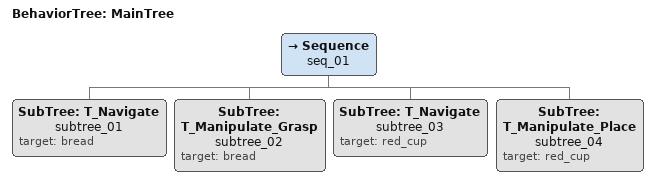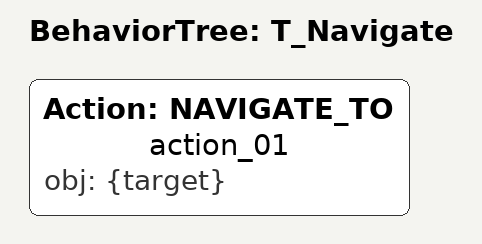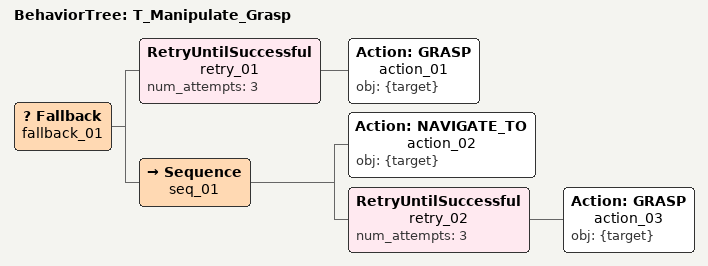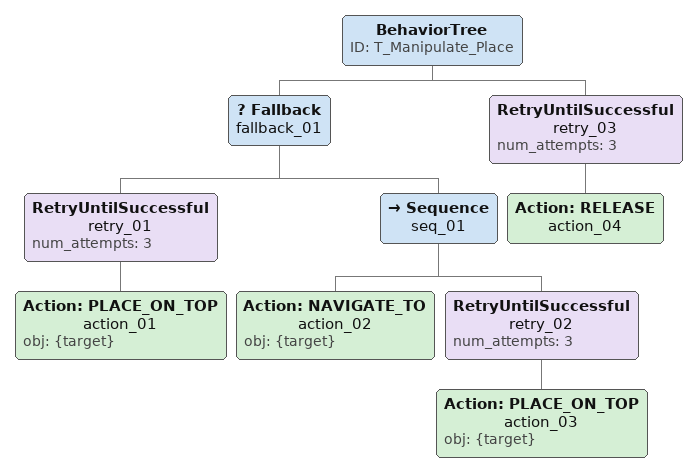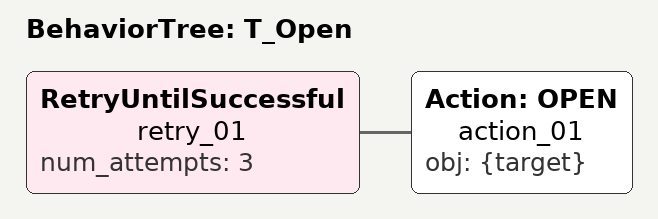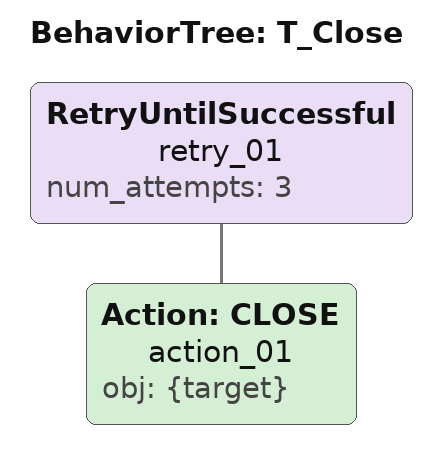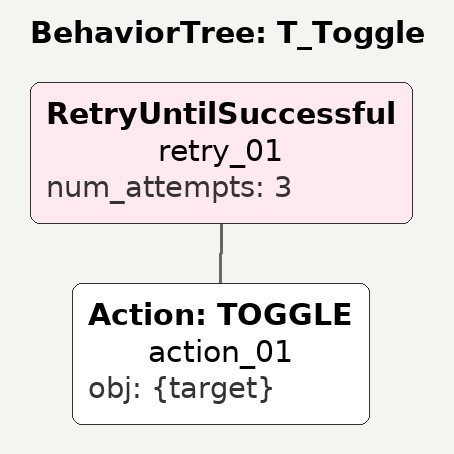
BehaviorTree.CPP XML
<root main_tree_to_execute="MainTree">
  <!-- MainTree refactored to use SubTrees -->
  <BehaviorTree ID="MainTree">
    <Sequence name="seq_01">
      <!-- Approach bread -->
      <SubTree name="subtree_01" ID="T_Navigate" target="bread"/>

      <!-- Grasp bread with retry and recovery -->
      <SubTree name="subtree_02" ID="T_Manipulate_Grasp" target="bread"/>

      <!-- Raise bread: Place on top of an elevated object (choose "red_cup" as a suitable platform) -->
      <SubTree name="subtree_03" ID="T_Navigate" target="red_cup"/>
      <SubTree name="subtree_04" ID="T_Manipulate_Place" target="red_cup"/>
    </Sequence>
  </BehaviorTree>

  <!-- Standard SubTree Definitions -->

  <!-- Navigation SubTree -->
  <BehaviorTree ID="T_Navigate">
    <Action name="action_01" ID="NAVIGATE_TO" obj="{target}"/>
  </BehaviorTree>

  <!-- Grasp SubTree with retry and recovery -->
  <BehaviorTree ID="T_Manipulate_Grasp">
    <Fallback name="fallback_01">
      <RetryUntilSuccessful name="retry_01" num_attempts="3">
        <Action name="action_01" ID="GRASP" obj="{target}"/>
      </RetryUntilSuccessful>
      <Sequence name="seq_01">
        <Action name="action_02" ID="NAVIGATE_TO" obj="{target}"/>
        <RetryUntilSuccessful name="retry_02" num_attempts="3">
          <Action name="action_03" ID="GRASP" obj="{target}"/>
        </RetryUntilSuccessful>
      </Sequence>
    </Fallback>
  </BehaviorTree>

  <!-- Place SubTree with retry and recovery -->
  <BehaviorTree ID="T_Manipulate_Place">
    <Fallback name="fallback_01">
      <RetryUntilSuccessful name="retry_01" num_attempts="3">
        <Action name="action_01" ID="PLACE_ON_TOP" obj="{target}"/>
      </RetryUntilSuccessful>
      <Sequence name="seq_01">
        <Action name="action_02" ID="NAVIGATE_TO" obj="{target}"/>
        <RetryUntilSuccessful name="retry_02" num_attempts="3">
          <Action name="action_03" ID="PLACE_ON_TOP" obj="{target}"/>
        </RetryUntilSuccessful>
      </Sequence>
    </Fallback>
    <RetryUntilSuccessful name="retry_03" num_attempts="3">
      <Action name="action_04" ID="RELEASE"/>
    </RetryUntilSuccessful>
  </BehaviorTree>

  <!-- Open SubTree -->
  <BehaviorTree ID="T_Open">
    <RetryUntilSuccessful name="retry_01" num_attempts="3">
      <Action name="action_01" ID="OPEN" obj="{target}"/>
    </RetryUntilSuccessful>
  </BehaviorTree>

  <!-- Close SubTree -->
  <BehaviorTree ID="T_Close">
    <RetryUntilSuccessful name="retry_01" num_attempts="3">
      <Action name="action_01" ID="CLOSE" obj="{target}"/>
    </RetryUntilSuccessful>
  </BehaviorTree>

  <!-- Toggle SubTree -->
  <BehaviorTree ID="T_Toggle">
    <RetryUntilSuccessful name="retry_01" num_attempts="3">
      <Action name="action_01" ID="TOGGLE" obj="{target}"/>
    </RetryUntilSuccessful>
  </BehaviorTree>
</root>
